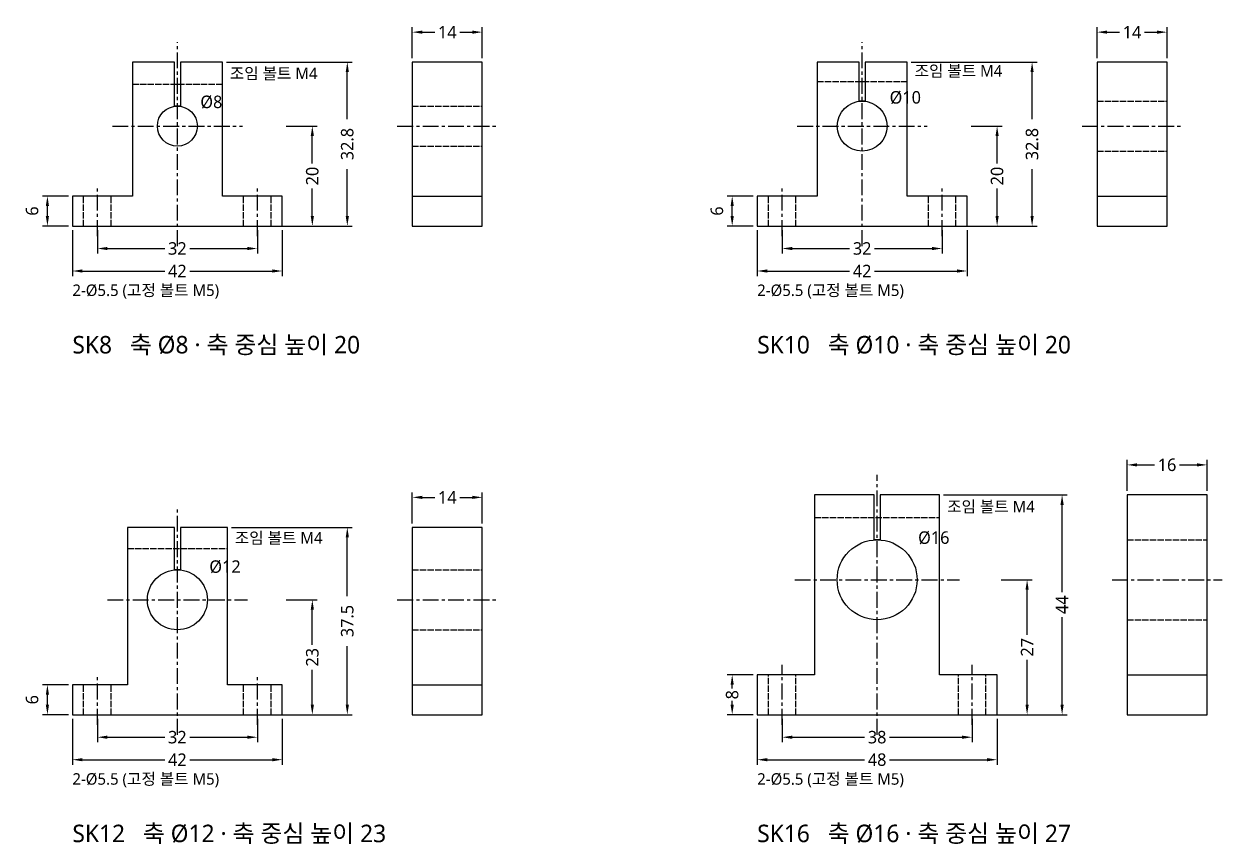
# Model space of a CAD drawing. Header units: millimetres. Extents: x -20 to 388, y -781 to 40.
# Drawn here: x -9.7 to 230, y -123.7 to 40.4 of the extents above; entities that cross this region are included whole.
import ezdxf

# ---------------------------------------------------------------- set-up
doc = ezdxf.new("R2010")
doc.units = ezdxf.units.MM
doc.linetypes.add('CENTER', pattern=[5.08, 3.175, -0.635, 0.635, -0.635])
doc.linetypes.add('DASHED', pattern=[1.524, 1.27, -0.254])
for name, color, linetype in [('문자', 7, 'CONTINUOUS'), ('숨은선', 3, 'DASHED'), ('외형선', 7, 'CONTINUOUS'), ('중심선', 1, 'CENTER'), ('치수', 4, 'CONTINUOUS')]:
    doc.layers.add(name, color=color, linetype=linetype)
doc.styles.add('CH_KOR', font='malgun.ttf')
doc.dimstyles.new('CH_DIM', dxfattribs={"dimtxt": 2.5, "dimasz": 2, "dimexe": 1, "dimexo": 0.8, "dimgap": 0.8, "dimtad": 1, "dimdec": 1, "dimdsep": 46, "dimtxsty": 'CH_KOR', "dimcen": 2.5, "dimclrd": 4, "dimclre": 4, "dimclrt": 4, "dimazin": 3, "dimtfac": 1, "dimtmove": 0, "dimatfit": 3})

# ---------------------------------------------------------------- blocks, each defined once
blk = doc.blocks.new('_CLOSEDFILLED')
at = {"color": 0, "linetype": 'BYBLOCK'}
blk.add_solid([(-1, 0.16), (0, 0), (-1, -0.16)], dxfattribs=at)
blk = doc.blocks.new('*D1')
at = {"color": 4}
for p, q in [((-21, -0.8), (-21, -10)), ((21, -0.8), (21, -10)), ((-19, -9), (-2.5, -9)), ((2.5, -9), (19, -9))]:
    blk.add_line(p, q, dxfattribs=at)
at = {"layer": 'Defpoints'}
for p in [(-21, 0), (21, 0), (-21, -9)]:
    blk.add_point(p, dxfattribs=at)
at = {"layer": '치수', "color": 4, "xscale": 2, "yscale": 2, "rotation": 180}
blk.add_blockref('_CLOSEDFILLED', (-21, -9), dxfattribs=at)
at = {"layer": '치수', "color": 4, "xscale": 2, "yscale": 2}
blk.add_blockref('_CLOSEDFILLED', (21, -9), dxfattribs=at)
at = {"layer": '치수', "color": 4, "insert": (0, -9), "char_height": 2.5, "attachment_point": 5, "style": 'CH_KOR'}
blk.add_mtext('42', dxfattribs=at)
blk = doc.blocks.new('*D2')
at = {"color": 4}
for p, q in [((-16, -0.8), (-16, -5.5)), ((16, -0.8), (16, -5.5)), ((-14, -4.5), (-2.5, -4.5)), ((2.5, -4.5), (14, -4.5))]:
    blk.add_line(p, q, dxfattribs=at)
at = {"layer": 'Defpoints'}
for p in [(-16, 0), (16, 0), (-16, -4.5)]:
    blk.add_point(p, dxfattribs=at)
at = {"layer": '치수', "color": 4, "xscale": 2, "yscale": 2, "rotation": 180}
blk.add_blockref('_CLOSEDFILLED', (-16, -4.5), dxfattribs=at)
at = {"layer": '치수', "color": 4, "xscale": 2, "yscale": 2}
blk.add_blockref('_CLOSEDFILLED', (16, -4.5), dxfattribs=at)
at = {"layer": '치수', "color": 4, "insert": (0, -4.5), "char_height": 2.5, "attachment_point": 5, "style": 'CH_KOR'}
blk.add_mtext('32', dxfattribs=at)
blk = doc.blocks.new('*D3')
at = {"color": 4}
for p, q in [((21.8, 20), (28, 20)), ((27, 12.5), (27, 18)), ((27, 2), (27, 7.5)), ((21.8, 0), (28, 0))]:
    blk.add_line(p, q, dxfattribs=at)
at = {"layer": 'Defpoints'}
for p in [(21, 20), (21, 0), (27, 0)]:
    blk.add_point(p, dxfattribs=at)
at = {"layer": '치수', "color": 4, "xscale": 2, "yscale": 2}
for p, rotation in [((27, 20), 90), ((27, 0), 270)]:
    blk.add_blockref('_CLOSEDFILLED', p, dxfattribs=dict(at, rotation=rotation))
at = {"layer": '치수', "color": 4, "insert": (27, 10), "char_height": 2.5, "attachment_point": 5, "rotation": 90, "style": 'CH_KOR'}
blk.add_mtext('20', dxfattribs=at)
blk = doc.blocks.new('*D4')
at = {"color": 4}
for p, q in [((9.8, 32.8), (35, 32.8)), ((34, 21.4), (34, 30.8)), ((34, 2), (34, 11.4)), ((9.8, 0), (35, 0))]:
    blk.add_line(p, q, dxfattribs=at)
at = {"layer": 'Defpoints'}
for p in [(9, 32.8), (9, 0), (34, 0)]:
    blk.add_point(p, dxfattribs=at)
at = {"layer": '치수', "color": 4, "xscale": 2, "yscale": 2}
for p, rotation in [((34, 32.8), 90), ((34, 0), 270)]:
    blk.add_blockref('_CLOSEDFILLED', p, dxfattribs=dict(at, rotation=rotation))
at = {"layer": '치수', "color": 4, "insert": (34, 16.4), "char_height": 2.5, "attachment_point": 5, "rotation": 90, "style": 'CH_KOR'}
blk.add_mtext('32.8', dxfattribs=at)
blk = doc.blocks.new('*D5')
at = {"color": 4}
for p, q in [((-21.8, 6), (-27, 6)), ((-26, 2), (-26, 4)), ((-21.8, 0), (-27, 0))]:
    blk.add_line(p, q, dxfattribs=at)
at = {"layer": 'Defpoints'}
for p in [(-21, 6), (-26, 0), (-21, 0)]:
    blk.add_point(p, dxfattribs=at)
at = {"layer": '치수', "color": 4, "xscale": 2, "yscale": 2}
for p, rotation in [((-26, 6), 90), ((-26, 0), 270)]:
    blk.add_blockref('_CLOSEDFILLED', p, dxfattribs=dict(at, rotation=rotation))
at = {"layer": '치수', "color": 4, "insert": (-29.05, 3), "char_height": 2.5, "attachment_point": 5, "rotation": 90, "style": 'CH_KOR'}
blk.add_mtext('6', dxfattribs=at)
blk = doc.blocks.new('*D6')
at = {"color": 4}
for p, q in [((47, 33.6), (47, 39.8)), ((49, 38.8), (51.5, 38.8)), ((56.5, 38.8), (59, 38.8)), ((61, 33.6), (61, 39.8))]:
    blk.add_line(p, q, dxfattribs=at)
at = {"layer": 'Defpoints'}
for p in [(47, 38.8), (47, 32.8), (61, 32.8)]:
    blk.add_point(p, dxfattribs=at)
at = {"layer": '치수', "color": 4, "xscale": 2, "yscale": 2, "rotation": 180}
blk.add_blockref('_CLOSEDFILLED', (47, 38.8), dxfattribs=at)
at = {"layer": '치수', "color": 4, "xscale": 2, "yscale": 2}
blk.add_blockref('_CLOSEDFILLED', (61, 38.8), dxfattribs=at)
at = {"layer": '치수', "color": 4, "insert": (54, 38.8), "char_height": 2.5, "attachment_point": 5, "style": 'CH_KOR'}
blk.add_mtext('14', dxfattribs=at)
blk = doc.blocks.new('*D7')
at = {"color": 4}
for p, q in [((-21, -0.8), (-21, -10)), ((21, -0.8), (21, -10)), ((-19, -9), (-2.5, -9)), ((2.5, -9), (19, -9))]:
    blk.add_line(p, q, dxfattribs=at)
at = {"layer": 'Defpoints'}
for p in [(-21, 0), (21, 0), (-21, -9)]:
    blk.add_point(p, dxfattribs=at)
at = {"layer": '치수', "color": 4, "xscale": 2, "yscale": 2, "rotation": 180}
blk.add_blockref('_CLOSEDFILLED', (-21, -9), dxfattribs=at)
at = {"layer": '치수', "color": 4, "xscale": 2, "yscale": 2}
blk.add_blockref('_CLOSEDFILLED', (21, -9), dxfattribs=at)
at = {"layer": '치수', "color": 4, "insert": (0, -9), "char_height": 2.5, "attachment_point": 5, "style": 'CH_KOR'}
blk.add_mtext('42', dxfattribs=at)
blk = doc.blocks.new('*D8')
at = {"color": 4}
for p, q in [((-16, -0.8), (-16, -5.5)), ((16, -0.8), (16, -5.5)), ((-14, -4.5), (-2.5, -4.5)), ((2.5, -4.5), (14, -4.5))]:
    blk.add_line(p, q, dxfattribs=at)
at = {"layer": 'Defpoints'}
for p in [(-16, 0), (16, 0), (-16, -4.5)]:
    blk.add_point(p, dxfattribs=at)
at = {"layer": '치수', "color": 4, "xscale": 2, "yscale": 2, "rotation": 180}
blk.add_blockref('_CLOSEDFILLED', (-16, -4.5), dxfattribs=at)
at = {"layer": '치수', "color": 4, "xscale": 2, "yscale": 2}
blk.add_blockref('_CLOSEDFILLED', (16, -4.5), dxfattribs=at)
at = {"layer": '치수', "color": 4, "insert": (0, -4.5), "char_height": 2.5, "attachment_point": 5, "style": 'CH_KOR'}
blk.add_mtext('32', dxfattribs=at)
blk = doc.blocks.new('*D9')
at = {"color": 4}
for p, q in [((21.8, 20), (28, 20)), ((27, 12.5), (27, 18)), ((27, 2), (27, 7.5)), ((21.8, 0), (28, 0))]:
    blk.add_line(p, q, dxfattribs=at)
at = {"layer": 'Defpoints'}
for p in [(21, 20), (21, 0), (27, 0)]:
    blk.add_point(p, dxfattribs=at)
at = {"layer": '치수', "color": 4, "xscale": 2, "yscale": 2}
for p, rotation in [((27, 20), 90), ((27, 0), 270)]:
    blk.add_blockref('_CLOSEDFILLED', p, dxfattribs=dict(at, rotation=rotation))
at = {"layer": '치수', "color": 4, "insert": (27, 10), "char_height": 2.5, "attachment_point": 5, "rotation": 90, "style": 'CH_KOR'}
blk.add_mtext('20', dxfattribs=at)
blk = doc.blocks.new('*D10')
at = {"color": 4}
for p, q in [((9.8, 32.8), (35, 32.8)), ((34, 21.4), (34, 30.8)), ((34, 2), (34, 11.4)), ((9.8, 0), (35, 0))]:
    blk.add_line(p, q, dxfattribs=at)
at = {"layer": 'Defpoints'}
for p in [(9, 32.8), (9, 0), (34, 0)]:
    blk.add_point(p, dxfattribs=at)
at = {"layer": '치수', "color": 4, "xscale": 2, "yscale": 2}
for p, rotation in [((34, 32.8), 90), ((34, 0), 270)]:
    blk.add_blockref('_CLOSEDFILLED', p, dxfattribs=dict(at, rotation=rotation))
at = {"layer": '치수', "color": 4, "insert": (34, 16.4), "char_height": 2.5, "attachment_point": 5, "rotation": 90, "style": 'CH_KOR'}
blk.add_mtext('32.8', dxfattribs=at)
blk = doc.blocks.new('*D11')
at = {"color": 4}
for p, q in [((-21.8, 6), (-27, 6)), ((-26, 2), (-26, 4)), ((-21.8, 0), (-27, 0))]:
    blk.add_line(p, q, dxfattribs=at)
at = {"layer": 'Defpoints'}
for p in [(-21, 6), (-26, 0), (-21, 0)]:
    blk.add_point(p, dxfattribs=at)
at = {"layer": '치수', "color": 4, "xscale": 2, "yscale": 2}
for p, rotation in [((-26, 6), 90), ((-26, 0), 270)]:
    blk.add_blockref('_CLOSEDFILLED', p, dxfattribs=dict(at, rotation=rotation))
at = {"layer": '치수', "color": 4, "insert": (-29.05, 3), "char_height": 2.5, "attachment_point": 5, "rotation": 90, "style": 'CH_KOR'}
blk.add_mtext('6', dxfattribs=at)
blk = doc.blocks.new('*D12')
at = {"color": 4}
for p, q in [((47, 33.6), (47, 39.8)), ((49, 38.8), (51.5, 38.8)), ((56.5, 38.8), (59, 38.8)), ((61, 33.6), (61, 39.8))]:
    blk.add_line(p, q, dxfattribs=at)
at = {"layer": 'Defpoints'}
for p in [(47, 38.8), (47, 32.8), (61, 32.8)]:
    blk.add_point(p, dxfattribs=at)
at = {"layer": '치수', "color": 4, "xscale": 2, "yscale": 2, "rotation": 180}
blk.add_blockref('_CLOSEDFILLED', (47, 38.8), dxfattribs=at)
at = {"layer": '치수', "color": 4, "xscale": 2, "yscale": 2}
blk.add_blockref('_CLOSEDFILLED', (61, 38.8), dxfattribs=at)
at = {"layer": '치수', "color": 4, "insert": (54, 38.8), "char_height": 2.5, "attachment_point": 5, "style": 'CH_KOR'}
blk.add_mtext('14', dxfattribs=at)
blk = doc.blocks.new('*D13')
at = {"color": 4}
for p, q in [((-21, -0.8), (-21, -10)), ((21, -0.8), (21, -10)), ((-19, -9), (-2.5, -9)), ((2.5, -9), (19, -9))]:
    blk.add_line(p, q, dxfattribs=at)
at = {"layer": 'Defpoints'}
for p in [(-21, 0), (21, 0), (-21, -9)]:
    blk.add_point(p, dxfattribs=at)
at = {"layer": '치수', "color": 4, "xscale": 2, "yscale": 2, "rotation": 180}
blk.add_blockref('_CLOSEDFILLED', (-21, -9), dxfattribs=at)
at = {"layer": '치수', "color": 4, "xscale": 2, "yscale": 2}
blk.add_blockref('_CLOSEDFILLED', (21, -9), dxfattribs=at)
at = {"layer": '치수', "color": 4, "insert": (0, -9), "char_height": 2.5, "attachment_point": 5, "style": 'CH_KOR'}
blk.add_mtext('42', dxfattribs=at)
blk = doc.blocks.new('*D14')
at = {"color": 4}
for p, q in [((-16, -0.8), (-16, -5.5)), ((16, -0.8), (16, -5.5)), ((-14, -4.5), (-2.5, -4.5)), ((2.5, -4.5), (14, -4.5))]:
    blk.add_line(p, q, dxfattribs=at)
at = {"layer": 'Defpoints'}
for p in [(-16, 0), (16, 0), (-16, -4.5)]:
    blk.add_point(p, dxfattribs=at)
at = {"layer": '치수', "color": 4, "xscale": 2, "yscale": 2, "rotation": 180}
blk.add_blockref('_CLOSEDFILLED', (-16, -4.5), dxfattribs=at)
at = {"layer": '치수', "color": 4, "xscale": 2, "yscale": 2}
blk.add_blockref('_CLOSEDFILLED', (16, -4.5), dxfattribs=at)
at = {"layer": '치수', "color": 4, "insert": (0, -4.5), "char_height": 2.5, "attachment_point": 5, "style": 'CH_KOR'}
blk.add_mtext('32', dxfattribs=at)
blk = doc.blocks.new('*D15')
at = {"color": 4}
for p, q in [((21.8, 23), (28, 23)), ((27, 14), (27, 21)), ((27, 2), (27, 9)), ((21.8, 0), (28, 0))]:
    blk.add_line(p, q, dxfattribs=at)
at = {"layer": 'Defpoints'}
for p in [(21, 23), (21, 0), (27, 0)]:
    blk.add_point(p, dxfattribs=at)
at = {"layer": '치수', "color": 4, "xscale": 2, "yscale": 2}
for p, rotation in [((27, 23), 90), ((27, 0), 270)]:
    blk.add_blockref('_CLOSEDFILLED', p, dxfattribs=dict(at, rotation=rotation))
at = {"layer": '치수', "color": 4, "insert": (27, 11.5), "char_height": 2.5, "attachment_point": 5, "rotation": 90, "style": 'CH_KOR'}
blk.add_mtext('23', dxfattribs=at)
blk = doc.blocks.new('*D16')
at = {"color": 4}
for p, q in [((10.8, 37.5), (35, 37.5)), ((34, 23.75), (34, 35.5)), ((34, 2), (34, 13.75)), ((10.8, 0), (35, 0))]:
    blk.add_line(p, q, dxfattribs=at)
at = {"layer": 'Defpoints'}
for p in [(10, 37.5), (10, 0), (34, 0)]:
    blk.add_point(p, dxfattribs=at)
at = {"layer": '치수', "color": 4, "xscale": 2, "yscale": 2}
for p, rotation in [((34, 37.5), 90), ((34, 0), 270)]:
    blk.add_blockref('_CLOSEDFILLED', p, dxfattribs=dict(at, rotation=rotation))
at = {"layer": '치수', "color": 4, "insert": (34, 18.75), "char_height": 2.5, "attachment_point": 5, "rotation": 90, "style": 'CH_KOR'}
blk.add_mtext('37.5', dxfattribs=at)
blk = doc.blocks.new('*D17')
at = {"color": 4}
for p, q in [((-21.8, 6), (-27, 6)), ((-26, 2), (-26, 4)), ((-21.8, 0), (-27, 0))]:
    blk.add_line(p, q, dxfattribs=at)
at = {"layer": 'Defpoints'}
for p in [(-21, 6), (-26, 0), (-21, 0)]:
    blk.add_point(p, dxfattribs=at)
at = {"layer": '치수', "color": 4, "xscale": 2, "yscale": 2}
for p, rotation in [((-26, 6), 90), ((-26, 0), 270)]:
    blk.add_blockref('_CLOSEDFILLED', p, dxfattribs=dict(at, rotation=rotation))
at = {"layer": '치수', "color": 4, "insert": (-29.05, 3), "char_height": 2.5, "attachment_point": 5, "rotation": 90, "style": 'CH_KOR'}
blk.add_mtext('6', dxfattribs=at)
blk = doc.blocks.new('*D18')
at = {"color": 4}
for p, q in [((47, 38.3), (47, 44.5)), ((49, 43.5), (51.5, 43.5)), ((56.5, 43.5), (59, 43.5)), ((61, 38.3), (61, 44.5))]:
    blk.add_line(p, q, dxfattribs=at)
at = {"layer": 'Defpoints'}
for p in [(47, 43.5), (47, 37.5), (61, 37.5)]:
    blk.add_point(p, dxfattribs=at)
at = {"layer": '치수', "color": 4, "xscale": 2, "yscale": 2, "rotation": 180}
blk.add_blockref('_CLOSEDFILLED', (47, 43.5), dxfattribs=at)
at = {"layer": '치수', "color": 4, "xscale": 2, "yscale": 2}
blk.add_blockref('_CLOSEDFILLED', (61, 43.5), dxfattribs=at)
at = {"layer": '치수', "color": 4, "insert": (54, 43.5), "char_height": 2.5, "attachment_point": 5, "style": 'CH_KOR'}
blk.add_mtext('14', dxfattribs=at)
blk = doc.blocks.new('*D19')
at = {"color": 4}
for p, q in [((-24, -0.8), (-24, -10)), ((24, -0.8), (24, -10)), ((-22, -9), (-2.5, -9)), ((2.5, -9), (22, -9))]:
    blk.add_line(p, q, dxfattribs=at)
at = {"layer": 'Defpoints'}
for p in [(-24, 0), (24, 0), (-24, -9)]:
    blk.add_point(p, dxfattribs=at)
at = {"layer": '치수', "color": 4, "xscale": 2, "yscale": 2, "rotation": 180}
blk.add_blockref('_CLOSEDFILLED', (-24, -9), dxfattribs=at)
at = {"layer": '치수', "color": 4, "xscale": 2, "yscale": 2}
blk.add_blockref('_CLOSEDFILLED', (24, -9), dxfattribs=at)
at = {"layer": '치수', "color": 4, "insert": (0, -9), "char_height": 2.5, "attachment_point": 5, "style": 'CH_KOR'}
blk.add_mtext('48', dxfattribs=at)
blk = doc.blocks.new('*D20')
at = {"color": 4}
for p, q in [((-19, -0.8), (-19, -5.5)), ((19, -0.8), (19, -5.5)), ((-17, -4.5), (-2.5, -4.5)), ((2.5, -4.5), (17, -4.5))]:
    blk.add_line(p, q, dxfattribs=at)
at = {"layer": 'Defpoints'}
for p in [(-19, 0), (19, 0), (-19, -4.5)]:
    blk.add_point(p, dxfattribs=at)
at = {"layer": '치수', "color": 4, "xscale": 2, "yscale": 2, "rotation": 180}
blk.add_blockref('_CLOSEDFILLED', (-19, -4.5), dxfattribs=at)
at = {"layer": '치수', "color": 4, "xscale": 2, "yscale": 2}
blk.add_blockref('_CLOSEDFILLED', (19, -4.5), dxfattribs=at)
at = {"layer": '치수', "color": 4, "insert": (0, -4.5), "char_height": 2.5, "attachment_point": 5, "style": 'CH_KOR'}
blk.add_mtext('38', dxfattribs=at)
blk = doc.blocks.new('*D21')
at = {"color": 4}
for p, q in [((24.8, 27), (31, 27)), ((30, 16), (30, 25)), ((30, 2), (30, 11)), ((24.8, 0), (31, 0))]:
    blk.add_line(p, q, dxfattribs=at)
at = {"layer": 'Defpoints'}
for p in [(24, 27), (24, 0), (30, 0)]:
    blk.add_point(p, dxfattribs=at)
at = {"layer": '치수', "color": 4, "xscale": 2, "yscale": 2}
for p, rotation in [((30, 27), 90), ((30, 0), 270)]:
    blk.add_blockref('_CLOSEDFILLED', p, dxfattribs=dict(at, rotation=rotation))
at = {"layer": '치수', "color": 4, "insert": (30, 13.5), "char_height": 2.5, "attachment_point": 5, "rotation": 90, "style": 'CH_KOR'}
blk.add_mtext('27', dxfattribs=at)
blk = doc.blocks.new('*D22')
at = {"color": 4}
for p, q in [((13.3, 44), (38, 44)), ((37, 24.5), (37, 42)), ((37, 2), (37, 19.5)), ((13.3, 0), (38, 0))]:
    blk.add_line(p, q, dxfattribs=at)
at = {"layer": 'Defpoints'}
for p in [(12.5, 44), (12.5, 0), (37, 0)]:
    blk.add_point(p, dxfattribs=at)
at = {"layer": '치수', "color": 4, "xscale": 2, "yscale": 2}
for p, rotation in [((37, 44), 90), ((37, 0), 270)]:
    blk.add_blockref('_CLOSEDFILLED', p, dxfattribs=dict(at, rotation=rotation))
at = {"layer": '치수', "color": 4, "insert": (37, 22), "char_height": 2.5, "attachment_point": 5, "rotation": 90, "style": 'CH_KOR'}
blk.add_mtext('44', dxfattribs=at)
blk = doc.blocks.new('*D23')
at = {"color": 4}
for p, q in [((-24.8, 8), (-30, 8)), ((-29, 5.25), (-29, 6)), ((-29, 2), (-29, 2.75)), ((-24.8, 0), (-30, 0))]:
    blk.add_line(p, q, dxfattribs=at)
at = {"layer": 'Defpoints'}
for p in [(-24, 8), (-29, 0), (-24, 0)]:
    blk.add_point(p, dxfattribs=at)
at = {"layer": '치수', "color": 4, "xscale": 2, "yscale": 2}
for p, rotation in [((-29, 8), 90), ((-29, 0), 270)]:
    blk.add_blockref('_CLOSEDFILLED', p, dxfattribs=dict(at, rotation=rotation))
at = {"layer": '치수', "color": 4, "insert": (-29, 4), "char_height": 2.5, "attachment_point": 5, "rotation": 90, "style": 'CH_KOR'}
blk.add_mtext('8', dxfattribs=at)
blk = doc.blocks.new('*D24')
at = {"color": 4}
for p, q in [((50, 44.8), (50, 51)), ((66, 44.8), (66, 51)), ((52, 50), (55.5, 50)), ((60.5, 50), (64, 50))]:
    blk.add_line(p, q, dxfattribs=at)
at = {"layer": 'Defpoints'}
for p in [(50, 50), (50, 44), (66, 44)]:
    blk.add_point(p, dxfattribs=at)
at = {"layer": '치수', "color": 4, "xscale": 2, "yscale": 2, "rotation": 180}
blk.add_blockref('_CLOSEDFILLED', (50, 50), dxfattribs=at)
at = {"layer": '치수', "color": 4, "xscale": 2, "yscale": 2}
blk.add_blockref('_CLOSEDFILLED', (66, 50), dxfattribs=at)
at = {"layer": '치수', "color": 4, "insert": (58, 50), "char_height": 2.5, "attachment_point": 5, "style": 'CH_KOR'}
blk.add_mtext('16', dxfattribs=at)
blk = doc.blocks.new('SH_SK8')
at = {"layer": '숨은선'}
for p, q in [((-9, 28.4), (9, 28.4)), ((47, 24), (61, 24)), ((47, 16), (61, 16)), ((-18.75, 0), (-18.75, 6)), ((-13.25, 0), (-13.25, 6)), ((13.25, 0), (13.25, 6)), ((18.75, 0), (18.75, 6))]:
    blk.add_line(p, q, dxfattribs=at)
at = {"layer": '외형선'}
blk.add_line((47, 6), (61, 6), dxfattribs=at)
for points in [[(-21, 0), (21, 0), (21, 6), (9, 6), (9, 32.8), (0.6, 32.8), (0.6, 24), (-0.6, 24), (-0.6, 32.8), (-9, 32.8), (-9, 6), (-21, 6)], [(47, 0), (61, 0), (61, 32.8), (47, 32.8)]]:
    blk.add_lwpolyline(points, close=True, dxfattribs=at)
blk.add_circle((0, 20), 4, dxfattribs=at)
at = {"layer": '중심선'}
for p, q in [((0, -4), (0, 36.8)), ((-13, 20), (13, 20)), ((44, 20), (64, 20)), ((-16, -2), (-16, 8)), ((16, -2), (16, 8))]:
    blk.add_line(p, q, dxfattribs=at)
at = {"layer": '문자', "style": 'CH_KOR'}
for s, height, p in [('조임 볼트 M4', 2.3, (10.5, 29.4)), ('Ø8', 2.5, (4.6, 23.6)), ('2-Ø5.5 (고정 볼트 M5)', 2.3, (-21, -14)), ('SK8   축 Ø8 · 축 중심 높이 20', 3.5, (-21, -25.5))]:
    blk.add_text(s, height=height, dxfattribs=at).set_placement(p)
at = {"layer": '치수'}
for base, p1, p2, picture, middle in [((47, 38.8), (47, 32.8), (61, 32.8), '*D6', (54, 38.8)), ((-21, -9), (-21, 0), (21, 0), '*D1', (0, -9)), ((-16, -4.5), (-16, 0), (16, 0), '*D2', (0, -4.5))]:
    dim = blk.add_linear_dim(base=base, p1=p1, p2=p2, dimstyle='CH_DIM', override={"dimscale": 1}, dxfattribs=at)
    dim.commit()
    dim.dimension.update_dxf_attribs({"geometry": picture, "text_midpoint": middle})
for base, p1, p2, picture, middle in [((34, 0), (9, 0), (9, 32.8), '*D4', (34, 16.4)), ((27, 0), (21, 0), (21, 20), '*D3', (27, 10)), ((-26, 0), (-21, 0), (-21, 6), '*D5', (-29.05, 3))]:
    dim = blk.add_linear_dim(base=base, p1=p1, p2=p2, angle=90, dimstyle='CH_DIM', override={"dimscale": 1}, dxfattribs=at)
    dim.commit()
    dim.dimension.update_dxf_attribs({"geometry": picture, "text_midpoint": middle})
blk = doc.blocks.new('SH_SK10')
at = {"layer": '숨은선'}
for p, q in [((-9, 28.9), (9, 28.9)), ((47, 25), (61, 25)), ((47, 15), (61, 15)), ((-18.75, 0), (-18.75, 6)), ((-13.25, 0), (-13.25, 6)), ((13.25, 0), (13.25, 6)), ((18.75, 0), (18.75, 6))]:
    blk.add_line(p, q, dxfattribs=at)
at = {"layer": '외형선'}
blk.add_line((47, 6), (61, 6), dxfattribs=at)
for points in [[(-21, 0), (21, 0), (21, 6), (9, 6), (9, 32.8), (0.6, 32.8), (0.6, 25), (-0.6, 25), (-0.6, 32.8), (-9, 32.8), (-9, 6), (-21, 6)], [(47, 0), (61, 0), (61, 32.8), (47, 32.8)]]:
    blk.add_lwpolyline(points, close=True, dxfattribs=at)
blk.add_circle((0, 20), 5, dxfattribs=at)
at = {"layer": '중심선'}
for p, q in [((0, -4), (0, 36.8)), ((-13, 20), (13, 20)), ((44, 20), (64, 20)), ((-16, -2), (-16, 8)), ((16, -2), (16, 8))]:
    blk.add_line(p, q, dxfattribs=at)
at = {"layer": '문자', "style": 'CH_KOR'}
for s, height, p in [('조임 볼트 M4', 2.3, (10.5, 29.9)), ('Ø10', 2.5, (5.5, 24.5)), ('2-Ø5.5 (고정 볼트 M5)', 2.3, (-21, -14)), ('SK10   축 Ø10 · 축 중심 높이 20', 3.5, (-21, -25.5))]:
    blk.add_text(s, height=height, dxfattribs=at).set_placement(p)
at = {"layer": '치수'}
for base, p1, p2, picture, middle in [((47, 38.8), (47, 32.8), (61, 32.8), '*D12', (54, 38.8)), ((-21, -9), (-21, 0), (21, 0), '*D7', (0, -9)), ((-16, -4.5), (-16, 0), (16, 0), '*D8', (0, -4.5))]:
    dim = blk.add_linear_dim(base=base, p1=p1, p2=p2, dimstyle='CH_DIM', override={"dimscale": 1}, dxfattribs=at)
    dim.commit()
    dim.dimension.update_dxf_attribs({"geometry": picture, "text_midpoint": middle})
for base, p1, p2, picture, middle in [((34, 0), (9, 0), (9, 32.8), '*D10', (34, 16.4)), ((27, 0), (21, 0), (21, 20), '*D9', (27, 10)), ((-26, 0), (-21, 0), (-21, 6), '*D11', (-29.05, 3))]:
    dim = blk.add_linear_dim(base=base, p1=p1, p2=p2, angle=90, dimstyle='CH_DIM', override={"dimscale": 1}, dxfattribs=at)
    dim.commit()
    dim.dimension.update_dxf_attribs({"geometry": picture, "text_midpoint": middle})
blk = doc.blocks.new('SH_SK12')
at = {"layer": '숨은선'}
for p, q in [((-10, 33.25), (10, 33.25)), ((47, 29), (61, 29)), ((47, 17), (61, 17)), ((-18.75, 0), (-18.75, 6)), ((-13.25, 0), (-13.25, 6)), ((13.25, 0), (13.25, 6)), ((18.75, 0), (18.75, 6))]:
    blk.add_line(p, q, dxfattribs=at)
at = {"layer": '외형선'}
blk.add_line((47, 6), (61, 6), dxfattribs=at)
for points in [[(-21, 0), (21, 0), (21, 6), (10, 6), (10, 37.5), (0.6, 37.5), (0.6, 29), (-0.6, 29), (-0.6, 37.5), (-10, 37.5), (-10, 6), (-21, 6)], [(47, 0), (61, 0), (61, 37.5), (47, 37.5)]]:
    blk.add_lwpolyline(points, close=True, dxfattribs=at)
blk.add_circle((0, 23), 6, dxfattribs=at)
at = {"layer": '중심선'}
for p, q in [((0, -4), (0, 41.5)), ((-14, 23), (14, 23)), ((44, 23), (64, 23)), ((-16, -2), (-16, 8)), ((16, -2), (16, 8))]:
    blk.add_line(p, q, dxfattribs=at)
at = {"layer": '문자', "style": 'CH_KOR'}
for s, height, p in [('조임 볼트 M4', 2.3, (11.5, 34.25)), ('Ø12', 2.5, (6.4, 28.4)), ('2-Ø5.5 (고정 볼트 M5)', 2.3, (-21, -14)), ('SK12   축 Ø12 · 축 중심 높이 23', 3.5, (-21, -25.5))]:
    blk.add_text(s, height=height, dxfattribs=at).set_placement(p)
at = {"layer": '치수'}
for base, p1, p2, picture, middle in [((47, 43.5), (47, 37.5), (61, 37.5), '*D18', (54, 43.5)), ((-21, -9), (-21, 0), (21, 0), '*D13', (0, -9)), ((-16, -4.5), (-16, 0), (16, 0), '*D14', (0, -4.5))]:
    dim = blk.add_linear_dim(base=base, p1=p1, p2=p2, dimstyle='CH_DIM', override={"dimscale": 1}, dxfattribs=at)
    dim.commit()
    dim.dimension.update_dxf_attribs({"geometry": picture, "text_midpoint": middle})
for base, p1, p2, picture, middle in [((34, 0), (10, 0), (10, 37.5), '*D16', (34, 18.75)), ((27, 0), (21, 0), (21, 23), '*D15', (27, 11.5)), ((-26, 0), (-21, 0), (-21, 6), '*D17', (-29.05, 3))]:
    dim = blk.add_linear_dim(base=base, p1=p1, p2=p2, angle=90, dimstyle='CH_DIM', override={"dimscale": 1}, dxfattribs=at)
    dim.commit()
    dim.dimension.update_dxf_attribs({"geometry": picture, "text_midpoint": middle})
blk = doc.blocks.new('SH_SK16')
at = {"layer": '숨은선'}
for p, q in [((-12.5, 39.5), (12.5, 39.5)), ((50, 35), (66, 35)), ((50, 19), (66, 19)), ((-21.75, 0), (-21.75, 8)), ((-16.25, 0), (-16.25, 8)), ((16.25, 0), (16.25, 8)), ((21.75, 0), (21.75, 8))]:
    blk.add_line(p, q, dxfattribs=at)
at = {"layer": '외형선'}
blk.add_line((50, 8), (66, 8), dxfattribs=at)
for points in [[(-24, 0), (24, 0), (24, 8), (12.5, 8), (12.5, 44), (0.6, 44), (0.6, 35), (-0.6, 35), (-0.6, 44), (-12.5, 44), (-12.5, 8), (-24, 8)], [(50, 0), (66, 0), (66, 44), (50, 44)]]:
    blk.add_lwpolyline(points, close=True, dxfattribs=at)
blk.add_circle((0, 27), 8, dxfattribs=at)
at = {"layer": '중심선'}
for p, q in [((0, -4), (0, 48)), ((-16.5, 27), (16.5, 27)), ((47, 27), (69, 27)), ((-19, -2), (-19, 10)), ((19, -2), (19, 10))]:
    blk.add_line(p, q, dxfattribs=at)
at = {"layer": '문자', "style": 'CH_KOR'}
for s, height, p in [('조임 볼트 M4', 2.3, (14, 40.5)), ('Ø16', 2.5, (8.2, 34.2)), ('2-Ø5.5 (고정 볼트 M5)', 2.3, (-24, -14)), ('SK16   축 Ø16 · 축 중심 높이 27', 3.5, (-24, -25.5))]:
    blk.add_text(s, height=height, dxfattribs=at).set_placement(p)
at = {"layer": '치수'}
for base, p1, p2, picture, middle in [((50, 50), (50, 44), (66, 44), '*D24', (58, 50)), ((-24, -9), (-24, 0), (24, 0), '*D19', (0, -9)), ((-19, -4.5), (-19, 0), (19, 0), '*D20', (0, -4.5))]:
    dim = blk.add_linear_dim(base=base, p1=p1, p2=p2, dimstyle='CH_DIM', override={"dimscale": 1}, dxfattribs=at)
    dim.commit()
    dim.dimension.update_dxf_attribs({"geometry": picture, "text_midpoint": middle})
for base, p1, p2, picture, middle in [((37, 0), (12.5, 0), (12.5, 44), '*D22', (37, 22)), ((30, 0), (24, 0), (24, 27), '*D21', (30, 13.5)), ((-29, 0), (-24, 0), (-24, 8), '*D23', (-29, 4))]:
    dim = blk.add_linear_dim(base=base, p1=p1, p2=p2, angle=90, dimstyle='CH_DIM', override={"dimscale": 1}, dxfattribs=at)
    dim.commit()
    dim.dimension.update_dxf_attribs({"geometry": picture, "text_midpoint": middle})

msp = doc.modelspace()

# ---------------------------------------------------------------- block references
for name, p in [('SH_SK8', (21, 0)), ('SH_SK10', (158, 0)), ('SH_SK16', (161, -97.8)), ('SH_SK12', (21, -97.8))]:
    msp.add_blockref(name, p)

doc.saveas('drawing.dxf')
